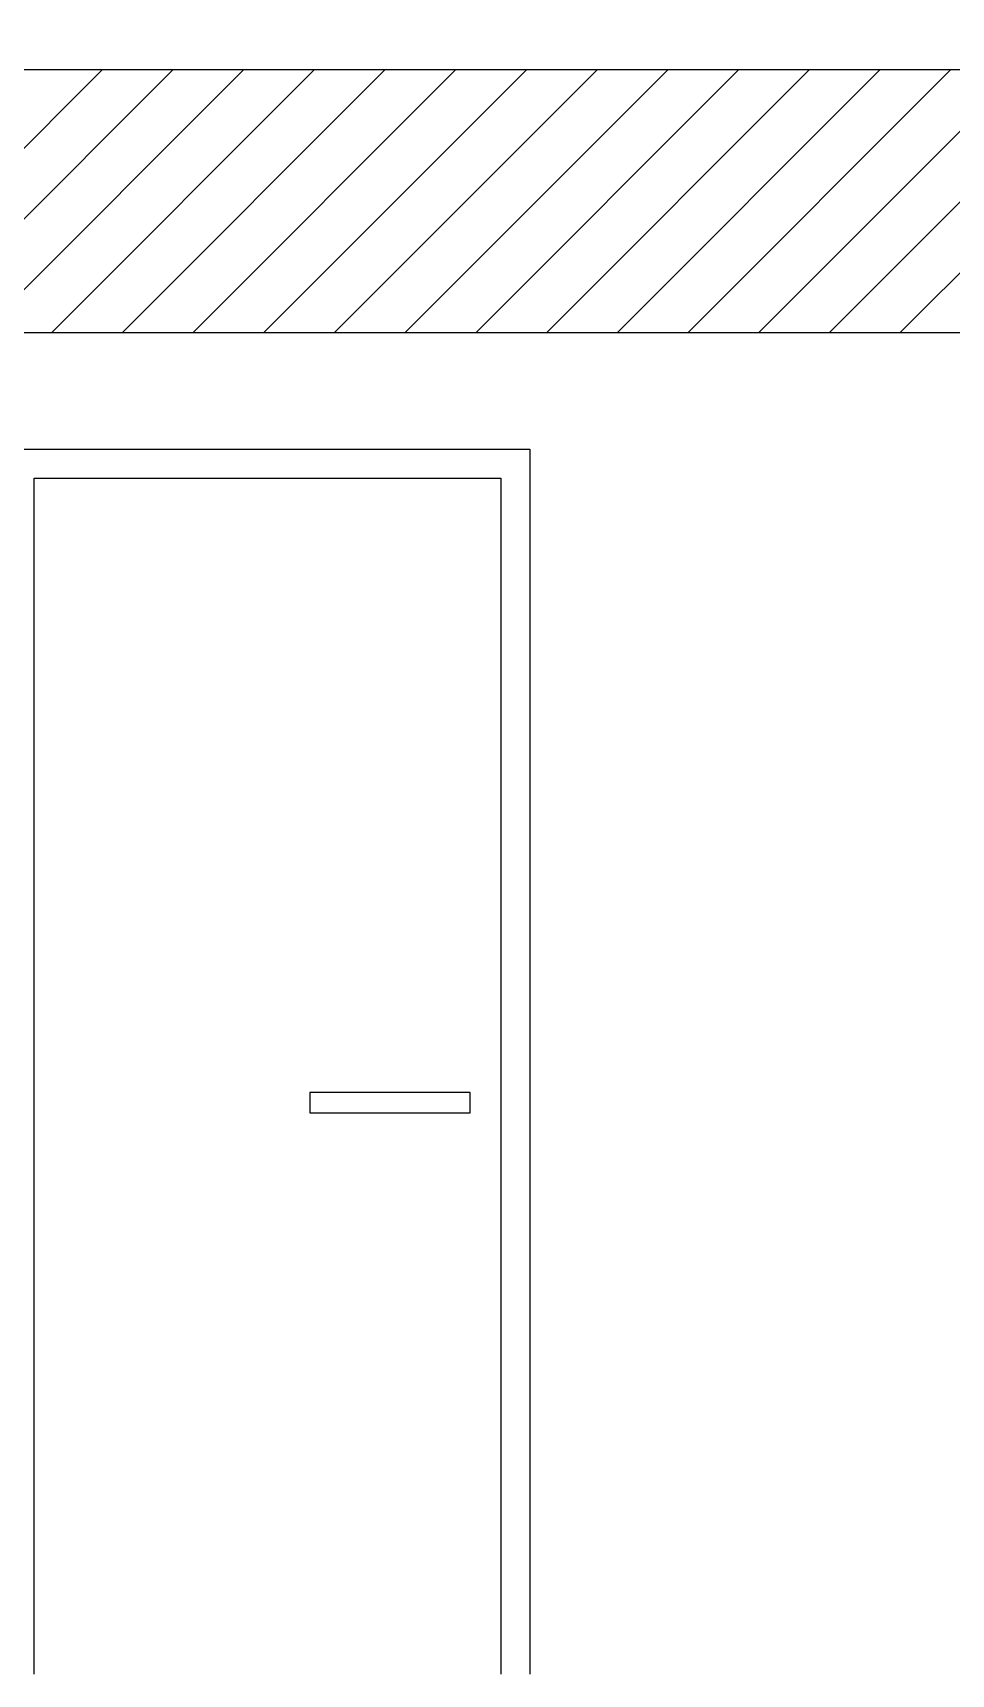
# Model space of a CAD drawing. Header units: millimetres. Extents: x 1417 to 35090, y -5751 to 14938.
# Drawn here: x 6060 to 7635, y -2875 to -62 of the extents above; entities that cross this region are included whole.
import ezdxf

# ---------------------------------------------------------------- set-up
doc = ezdxf.new("R2010")
doc.units = ezdxf.units.MM

msp = doc.modelspace()

# ---------------------------------------------------------------- linework, layer by layer
at = {"color": 6, "linetype": 'Continuous'}
for p, q in [((7547.3, -575.4), (8697.3, 574.6)), ((5728.8, -575.4), (6178.8, -125.4)), ((5850, -575.4), (6300, -125.4)), ((5872.2, -674.4), (6421.2, -125.4)), ((6092.5, -575.4), (6542.5, -125.4)), ((6213.7, -575.4), (6663.7, -125.4)), ((6334.9, -575.4), (6784.9, -125.4)), ((6456.2, -575.4), (6906.2, -125.4)), ((6577.4, -575.4), (7027.4, -125.4)), ((6698.6, -575.4), (7148.6, -125.4)), ((6819.9, -575.4), (7269.9, -125.4)), ((6941.1, -575.4), (7391.1, -125.4)), ((7062.3, -575.4), (7512.3, -125.4)), ((7183.6, -575.4), (7633.6, -125.4)), ((7304.8, -575.4), (7754.8, -125.4)), ((7426, -575.4), (7876, -125.4))]:
    msp.add_line(p, q, dxfattribs=at)
for p, q in [((7882.2, -125.4), (4472.2, -125.4)), ((6012.2, -575.4), (8382.2, -575.4)), ((6012.2, -775.4), (6912.2, -775.4)), ((6912.2, -775.4), (6912.2, -2875.4)), ((6062.2, -2875.4), (6062.2, -825.4)), ((6062.2, -825.4), (6862.2, -825.4)), ((6862.2, -825.4), (6862.2, -2875.4)), ((6809.8, -1878.3), (6534.9, -1878.3)), ((6534.9, -1878.3), (6534.9, -1912.9)), ((6809.8, -1912.9), (6809.8, -1878.3)), ((6534.9, -1912.9), (6809.8, -1912.9))]:
    msp.add_line(p, q)

doc.saveas('drawing.dxf')
